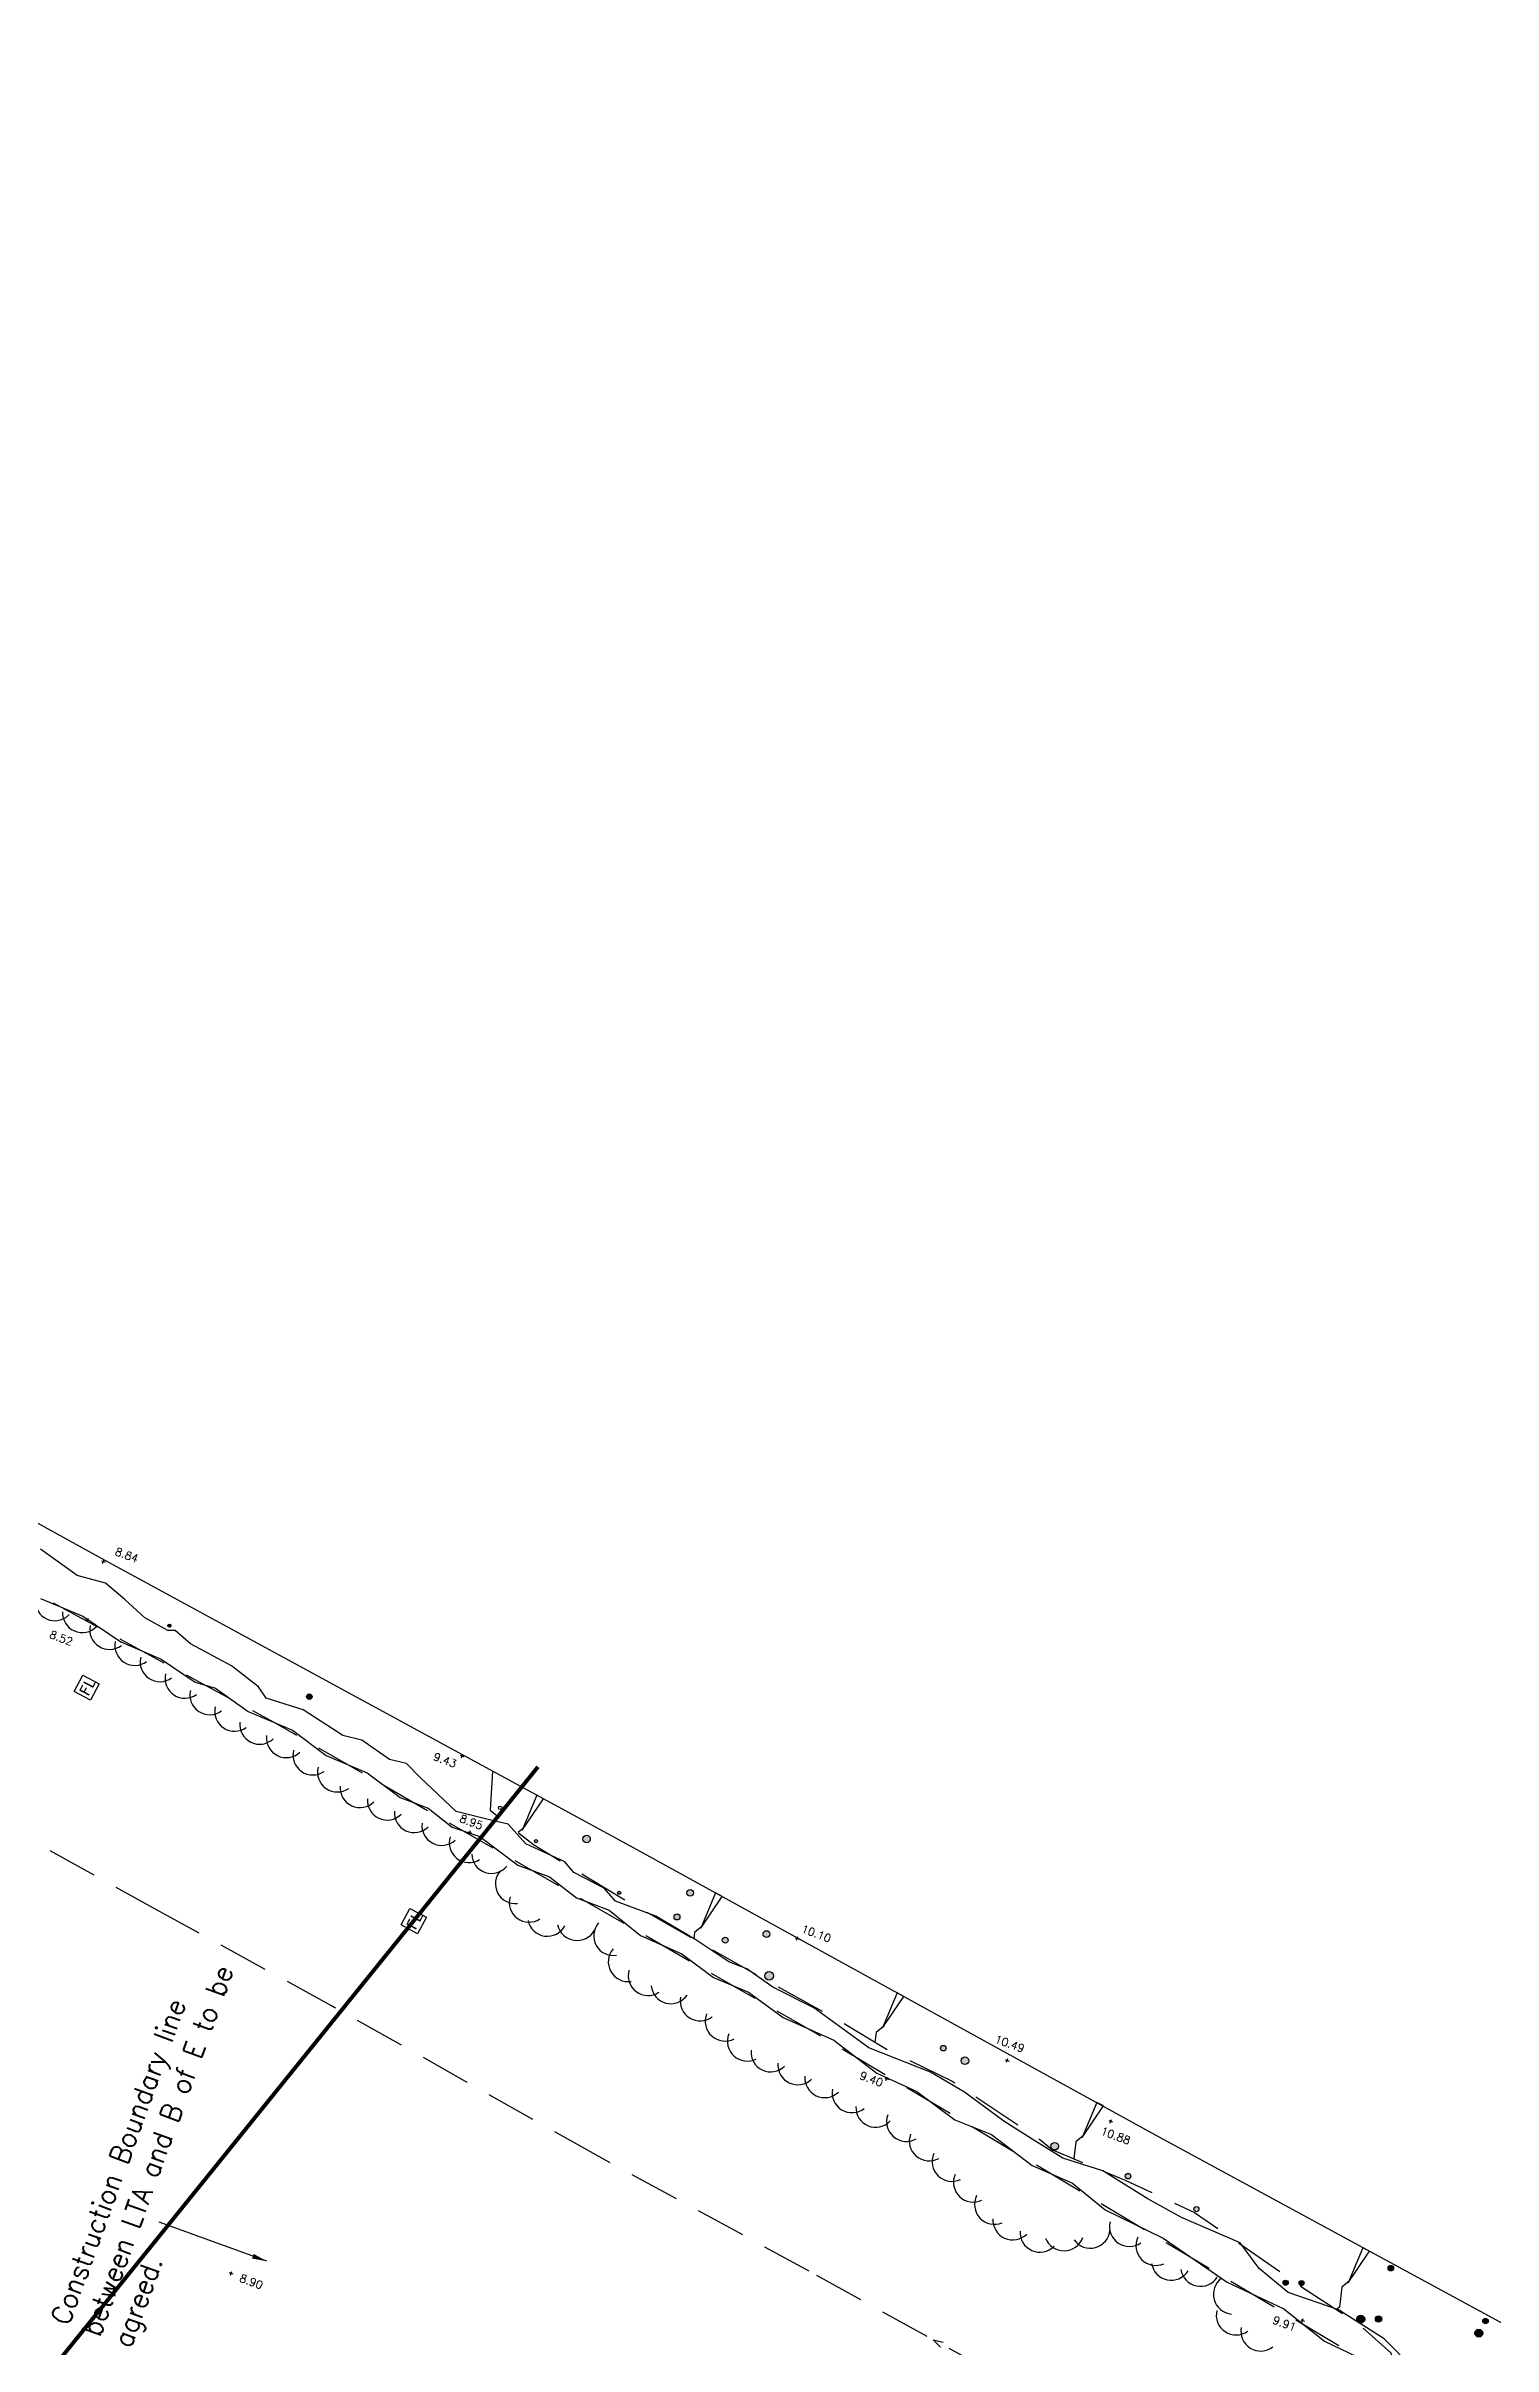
# Model space of a CAD drawing. Header units: millimetres. Extents: x 521005098 to 521837086, y 174609906 to 175681253.
# Drawn here: x 521384676 to 521457687, y 175073220 to 175189296 of the extents above; entities that cross this region are included whole.
import ezdxf

# ---------------------------------------------------------------- set-up
doc = ezdxf.new("R2010")
doc.units = ezdxf.units.MM
doc.header["$LTSCALE"] = 200
doc.linetypes.add('layout$0$DASHED', pattern=[19.05, 12.7, -6.35])
doc.linetypes.add('layout$0$survey$0$DASHED', pattern=[19.05, 12.7, -6.35])
for name, color, linetype in [('layout$0$ED-STORM', 3, 'Continuous'), ('layout$0$FL', 5, 'Continuous'), ('layout$0$GT0-35TXT', 3, 'Continuous'), ('layout$0$survey$0$BOUNDARY', 8, 'Continuous'), ('layout$0$survey$0$DETAIL', 8, 'Continuous'), ('layout$0$survey$0$LEVEL', 8, 'Continuous'), ('layout$0$survey$0$VEGETATION', 8, 'Continuous'), ('layout$0$survey$0$WATER', 8, 'Continuous')]:
    doc.layers.add(name, color=color, linetype=linetype)
doc.styles.add('layout$0$GT1to500', font='romans.shx', dxfattribs={"width": 0.95, "height": 1000})
doc.styles.add('layout$0$GTANYHEIGHT', font='romans.shx', dxfattribs={"width": 0.95})
doc.styles.add('layout$0$ROMAN', font='verdana.ttf')
doc.styles.add('layout$0$survey$0$ROMANS', font='Romans.shx')
doc.dimstyles.new('layout$0$NOTEARROW', dxfattribs={"dimscale": 250, "dimtxt": 2, "dimasz": 3, "dimexe": 1, "dimexo": 1, "dimgap": 1, "dimtad": 2, "dimtih": 1, "dimtoh": 1, "dimdec": 4, "dimzin": 0, "dimdsep": 46, "dimtxsty": 'layout$0$GTANYHEIGHT', "dimcen": 3.5, "dimclrd": 7, "dimclre": 7, "dimclrt": 3, "dimadec": 0, "dimazin": 0, "dimtfac": 1, "dimtdec": 4, "dimtofl": 0, "dimtmove": 0, "dimatfit": 3, "dimfxl": 1, "dimtolj": 1, "dimtzin": 0, "dimarcsym": 0})

# ---------------------------------------------------------------- blocks, each defined once
blk = doc.blocks.new('layout$0$S')
at = {"layer": 'layout$0$ED-STORM'}
blk.add_lwpolyline([(-0.5, 0.15), (0, 0), (-0.5, -0.15)], dxfattribs=at)
blk = doc.blocks.new('layout')
at = {"layer": 'layout$0$survey$0$VEGETATION', "linetype": 'Continuous'}
h = blk.add_hatch(color=256, dxfattribs=at)
edge = h.paths.add_edge_path()
edge.add_arc((521390900.3, 175109577.4), 79.6, 0, 360)
h = blk.add_hatch(color=256, dxfattribs=at)
edge = h.paths.add_edge_path()
edge.add_arc((521397961.9, 175105990.9), 140, 0, 360)
h = blk.add_hatch(color=256, dxfattribs=at)
edge = h.paths.add_edge_path()
edge.add_arc((521407595.4, 175100381), 90, 0, 360)
edge = h.paths.add_edge_path()
edge.add_arc((521411950, 175098807.2), 190, 0, 360)
edge = h.paths.add_edge_path()
edge.add_arc((521409401.3, 175098700), 79.6, 0, 360)
edge = h.paths.add_edge_path()
edge.add_arc((521413596.3, 175096089), 79.6, 0, 360)
edge = h.paths.add_edge_path()
edge.add_arc((521417177.5, 175096089.2), 170, 0, 360)
edge = h.paths.add_edge_path()
edge.add_arc((521416514.8, 175094874.3), 150, 0, 360)
edge = h.paths.add_edge_path()
edge.add_arc((521418945.9, 175093699.8), 150, 0, 360)
edge = h.paths.add_edge_path()
edge.add_arc((521421025.9, 175094007.7), 170, 0, 360)
edge = h.paths.add_edge_path()
edge.add_arc((521421161.8, 175091904.1), 220, 0, 360)
h = blk.add_hatch(color=256, dxfattribs=at)
edge = h.paths.add_edge_path()
edge.add_arc((521429954.3, 175088253.9), 140, 0, 360)
edge = h.paths.add_edge_path()
edge.add_arc((521431045.9, 175087617.9), 190, 0, 360)
edge = h.paths.add_edge_path()
edge.add_arc((521435573, 175083302.9), 190, 0, 360)
edge = h.paths.add_edge_path()
edge.add_arc((521439275.2, 175081793.1), 140, 0, 360)
edge = h.paths.add_edge_path()
edge.add_arc((521442721, 175080127), 130, 0, 360)
h = blk.add_hatch(color=256, dxfattribs=at)
edge = h.paths.add_edge_path()
edge.add_arc((521452534.7, 175077147.6), 140, 0, 360)
h = blk.add_hatch(color=256, dxfattribs=at)
edge = h.paths.add_edge_path()
edge.add_arc((521447226, 175076409.2), 130, 0, 360)
h = blk.add_hatch(color=256, dxfattribs=at)
edge = h.paths.add_edge_path()
edge.add_arc((521448025.8, 175076392.6), 130, 0, 360)
h = blk.add_hatch(color=256, dxfattribs=at)
edge = h.paths.add_edge_path()
edge.add_arc((521451015.8, 175074573.3), 200, 0, 360)
h = blk.add_hatch(color=256, dxfattribs=at)
edge = h.paths.add_edge_path()
edge.add_arc((521451911.9, 175074585.8), 160, 0, 360)
h = blk.add_hatch(color=256, dxfattribs=at)
edge = h.paths.add_edge_path()
edge.add_arc((521456974.4, 175073868), 200, 0, 360)
h = blk.add_hatch(color=256, dxfattribs=at)
edge = h.paths.add_edge_path()
edge.add_arc((521457308.2, 175074483.3), 140, 0, 360)
at = {"layer": 'layout$0$ED-STORM', "linetype": 'layout$0$DASHED'}
blk.add_lwpolyline([(521447926.2, 175063346.4), (521435794.7, 175070011), (521423178.1, 175077001.5), (521412563, 175082779.4), (521399082.3, 175090389), (521390440.5, 175095126.8), (521378571.7, 175101721.8), (521363695.9, 175109587.2), (521351276.7, 175116073.3), (521338089.4, 175122971.2), (521323274.4, 175130651.2), (521313569.8, 175135780.9), (521309163.5, 175137878), (521299410.1, 175142239.6), (521285809.7, 175148511.1), (521275130, 175153441.2), (521260818.6, 175160103.1), (521251886, 175164266.5), (521243802.9, 175168003.7), (521235004.4, 175171959.6), (521226301.8, 175175635.5)], dxfattribs=at)
at = {"layer": 'layout$0$FL', "color": 3}
for points in [[(521386532.7, 175107082.2), (521387361.2, 175106643.5), (521386922.5, 175105815), (521386094, 175106253.7)], [(521403039.4, 175095296.3), (521403867.9, 175094857.6), (521403429.2, 175094029), (521402600.6, 175094467.8)]]:
    blk.add_lwpolyline(points, close=True, dxfattribs=at)
at = {"layer": 'layout$0$survey$0$BOUNDARY', "linetype": 'Continuous', "flags": 128}
blk.add_lwpolyline([(521482566.3, 175061681.3), (521477298.6, 175064107.5), (521472432, 175066618.2), (521440684.4, 175083844.9), (521413977.6, 175098551.5), (521387482.3, 175112968), (521358676.4, 175128866.7), (521316719.8, 175151255.3)], dxfattribs=at)
at = {"layer": 'layout$0$survey$0$DETAIL', "linetype": 'layout$0$survey$0$DASHED', "flags": 128}
for points in [[(521232950.8, 175189295.9), (521235185, 175187595.7), (521248311.4, 175181261.1), (521259769.1, 175175326.8), (521285492.4, 175164142.8), (521314586.5, 175150866.4), (521327019, 175144152.4), (521345424.5, 175132393.5), (521369099.7, 175119149), (521375467.4, 175115899.3), (521396203.4, 175104686.9), (521423800.4, 175088843.4), (521456079.7, 175069552.6), (521466040.6, 175065559.2), (521481796.4, 175060226.3), (521483655, 175060312.5), (521487686.4, 175057605), (521495809.7, 175053712.7), (521515753.7, 175047237.8), (521516449.6, 175047215.8), (521525043.8, 175045326.5), (521527445.3, 175043657.1), (521543294.9, 175036981.1), (521548395, 175036151), (521560734.2, 175031080), (521590940.2, 175021376), (521591984.4, 175019827.7), (521591644.7, 175017012), (521590064.5, 175012914.8), (521584244.3, 174996698.8), (521576284.4, 174975976.2), (521575181.7, 174972455.5), (521575309.1, 174969599.3), (521577465.2, 174967594.1)], [(521407209.4, 175102234.2), (521407083.9, 175100267.4), (521409272.2, 175098526.4), (521413464.7, 175095982.9), (521421125, 175091610), (521424786.3, 175089601.2), (521427192.6, 175088143.8), (521430403.1, 175086583.5), (521434892.9, 175083599), (521435455.9, 175083118), (521435863.3, 175082945.7), (521439122.6, 175081591.8), (521442634.2, 175079954.3), (521447046, 175076897.6), (521447946.9, 175076252.3), (521450884.5, 175074352.2), (521452534.3, 175072872), (521452824.4, 175071694.3), (521452223.7, 175069273.2), (521449311.2, 175061236.3), (521441047.3, 175044675.9), (521432173.3, 175027388.6), (521424738.1, 175012669.5), (521424502.2, 175009970.5), (521425997.6, 175007539.9)]]:
    blk.add_lwpolyline(points, dxfattribs=at)
at = {"layer": 'layout$0$survey$0$DETAIL', "flags": 128}
for points in [[(521408697.5, 175099250.6), (521409776, 175100838.1), (521409440.3, 175101020.3)], [(521417716.3, 175094314), (521418794.8, 175095901.5), (521418459, 175096083.7)], [(521426877.4, 175089269.2), (521427955.9, 175090856.8), (521427620.2, 175091039)], [(521436958.9, 175083745.9), (521438037.4, 175085333.5), (521437701.7, 175085515.7)], [(521450381, 175076410.6), (521451459.5, 175077998.2), (521451123.8, 175078180.4)]]:
    blk.add_lwpolyline(points, close=True, dxfattribs=at)
for points in [[(521408784.1, 175099378), (521408769.3, 175099350.8), (521408506.9, 175099135.3)], [(521417802.8, 175094441.4), (521417788.1, 175094414.2), (521417396.2, 175094092.5), (521417359.2, 175093759.7)], [(521426964, 175089396.7), (521426949.2, 175089369.5), (521426557.4, 175089047.8), (521426503.3, 175088561.3)], [(521437045.5, 175083873.4), (521437030.7, 175083846.2), (521436638.9, 175083524.5), (521436543.1, 175082663.3)], [(521450467.6, 175076538.1), (521450452.8, 175076510.9), (521450061, 175076189.2), (521449948.9, 175075181.3), (521449796.4, 175075056)]]:
    blk.add_lwpolyline(points, dxfattribs=at)
at = {"layer": 'layout$0$survey$0$LEVEL', "flags": 128}
for points in [[(521387475.5, 175112847.3), (521387662.9, 175112777.5)], [(521387534.3, 175112718.7), (521387604.1, 175112906.1)], [(521386694, 175109890.2), (521386881.4, 175109820.4)], [(521386752.8, 175109761.6), (521386822.6, 175109949)], [(521405576.4, 175103036.5), (521405763.8, 175102966.7)], [(521405635.2, 175102907.9), (521405705, 175103095.3)], [(521405961.5, 175099173.8), (521406148.9, 175099104)], [(521406020.3, 175099045.2), (521406090.1, 175099232.7)], [(521422485.2, 175093826.1), (521422672.7, 175093756.3)], [(521422544, 175093697.5), (521422613.8, 175093884.9)], [(521433081.2, 175087668.9), (521433268.6, 175087599.1)], [(521433140, 175087540.3), (521433209.8, 175087727.7)], [(521426994.7, 175086746.6), (521427182.2, 175086676.8)], [(521427053.6, 175086618), (521427123.3, 175086805.4)], [(521438308.3, 175084599.2), (521438495.7, 175084529.4)], [(521438367.1, 175084470.6), (521438436.9, 175084658)], [(521393921.9, 175076928.4), (521394109.3, 175076858.6)], [(521393980.7, 175076799.8), (521394050.5, 175076987.2)], [(521447983.9, 175074545.6), (521448171.4, 175074475.8)], [(521448042.7, 175074417), (521448112.5, 175074604.4)]]:
    blk.add_lwpolyline(points, dxfattribs=at)
at = {"layer": 'layout$0$survey$0$VEGETATION', "linetype": 'Continuous', "flags": 128}
for points in [[(521453678, 175072091.3), (521452197.2, 175073576.6), (521449884.6, 175075042), (521447356.3, 175075928.4), (521445882.3, 175077136.5), (521444932.6, 175078424), (521441966.9, 175079699.1), (521440240.2, 175080671.6), (521438006.2, 175082052.8), (521435991, 175082693.3), (521434427.2, 175083660.1), (521433008.1, 175084573), (521431021.1, 175086027.1), (521429312.4, 175087047.8), (521426192.6, 175088264.4), (521423426.4, 175090283.3), (521421343.9, 175091333.4), (521420039.4, 175092258.6), (521419122.2, 175092600.1), (521417468.4, 175093717.8), (521415439.8, 175094912.6), (521413412.3, 175095667.6), (521412831.9, 175096323.2), (521411310.7, 175097109.3), (521410857.2, 175097662.8), (521408883.6, 175098562.4), (521407988.8, 175099554.8), (521407180.5, 175099745.9), (521405370.8, 175100200), (521403539.8, 175101925.6), (521402862.8, 175102617.1), (521402006.2, 175102826.2), (521400605.2, 175103787.3), (521399652.1, 175104032.4), (521397659.4, 175105323.7), (521395789, 175105910.3), (521395401.7, 175106494), (521394036.6, 175107551.6), (521391972, 175108649.9), (521391201.1, 175109333.2), (521390823.6, 175109321.8), (521389668.7, 175109973.2), (521388649.6, 175110897.7), (521387677.4, 175111719.6), (521386255.9, 175112112.6), (521384396.5, 175113435.2)], [(521384405.2, 175110943.4), (521386527, 175110051.1), (521388448, 175108756.7), (521390489.5, 175107877.4), (521392208.3, 175106726.4), (521393232, 175106411.3), (521394874.2, 175105237.7), (521397115.8, 175104300.9), (521398805, 175103024.7), (521400881.9, 175102149.1), (521402546.7, 175100899), (521403964.1, 175100368.2), (521405174, 175099406.8), (521406567.7, 175098938.9), (521408483.5, 175097493.2), (521410085, 175096896.9), (521411448.4, 175095844.2), (521413097.4, 175095209.9), (521414670.7, 175093942.8), (521416760.9, 175093011.2), (521418362, 175091818.9), (521420115.2, 175091080.9), (521421877.8, 175089790.5), (521424420.8, 175088656.3), (521426596.9, 175086994.4), (521428615.7, 175086069), (521430537.1, 175084638.2), (521432376.3, 175083902.3), (521434434.4, 175082335.4), (521436470.3, 175081441.1), (521438126.5, 175080088.9), (521441053.4, 175078658.4), (521444281.4, 175076434.5), (521447140.8, 175075097.3), (521449188.7, 175073462.1), (521451992, 175072111.6)]]:
    blk.add_lwpolyline(points, dxfattribs=at)
at = {"layer": 'layout$0$survey$0$VEGETATION', "linetype": 'Continuous'}
for centre, radius in [((521390900.3, 175109577.4), 79.6), ((521397961.9, 175105990.9), 140), ((521407595.4, 175100381), 90), ((521409401.3, 175098700), 79.6), ((521411950, 175098807.2), 190), ((521413596.3, 175096089), 79.6), ((521417177.5, 175096089.2), 170), ((521416514.8, 175094874.3), 150), ((521418945.9, 175093699.8), 150), ((521421025.9, 175094007.7), 170), ((521421161.8, 175091904.1), 220), ((521429954.3, 175088253.9), 140), ((521431045.9, 175087617.9), 190), ((521435573, 175083302.9), 190), ((521439275.2, 175081793.1), 140), ((521442721, 175080127), 130), ((521452534.7, 175077147.6), 140), ((521447226, 175076409.2), 130), ((521448025.8, 175076392.6), 130), ((521451015.8, 175074573.3), 200), ((521451911.9, 175074585.8), 160), ((521456974.4, 175073868), 200), ((521457308.2, 175074483.3), 140)]:
    blk.add_circle(centre, radius, dxfattribs=at)
for centre, start, end in [((521385126.9, 175110824.6), 176.782646, 316.054377), ((521386507.5, 175110222), 176.782646, 316.054377), ((521387878, 175109377.3), 167.853454, 307.125184), ((521389148.3, 175108567.7), 167.853454, 307.125184), ((521390427, 175107747.2), 166.742109, 306.01384), ((521391681.4, 175106913.1), 166.742109, 306.01384), ((521392935.7, 175106079), 166.742109, 306.01384), ((521394190.1, 175105244.9), 166.742109, 306.01384), ((521395453.1, 175104589.3), 173.725616, 312.997346), ((521396799.5, 175103913.9), 173.725616, 312.997346), ((521398137.2, 175103037.7), 165.654186, 304.925917), ((521399375.5, 175102180), 165.654186, 304.925917), ((521400520, 175101394), 175.613839, 314.88557), ((521401887.9, 175100763.3), 175.613839, 314.88557), ((521403255.9, 175100132.6), 175.613839, 314.88557), ((521404645.7, 175099482.9), 173.235266, 312.506996), ((521406023.5, 175098616.5), 162.338521, 301.610251), ((521407155, 175098068.3), 181.8491, 321.120831), ((521408355.6, 175096544.7), 137.511279, 276.783009), ((521409049.1, 175095612.3), 163.849027, 303.120757), ((521409979.9, 175094899.8), 192.08306, 331.354791), ((521411470.6, 175094682.9), 192.08306, 331.354791), ((521413315.3, 175093926.5), 139.431503, 278.703234), ((521414047.2, 175092609.9), 139.431503, 278.703234), ((521415051.9, 175091910.2), 163.761179, 303.03291), ((521416205.5, 175091493.8), 185.843712, 325.115442), ((521417678.1, 175090627.3), 168.179734, 307.451465), ((521418937.3, 175089610.8), 158.23198, 297.503711), ((521420054.4, 175088600.3), 158.23198, 297.503711), ((521421246.7, 175088052.1), 174.855219, 314.126949), ((521422606.2, 175087403.4), 174.855219, 314.126949), ((521423965.7, 175086754.7), 174.855219, 314.126949), ((521425343.1, 175085994.7), 169.008479, 308.28021), ((521426541.2, 175085259.6), 177.58924, 316.86097), ((521428089.4, 175084540.6), 159.930181, 299.201912), ((521429236, 175083563.6), 159.930181, 299.201912), ((521430385.5, 175082526.9), 156.32445, 295.596181), ((521431468.4, 175081479.7), 156.32445, 295.596181), ((521432528.3, 175080362.6), 153.450508, 292.722239), ((521433453.8, 175079572.6), 176.092761, 315.364491), ((521434827, 175078953.4), 176.092761, 315.364491), ((521436040.9, 175079024.9), 201.392183, 340.663913), ((521437364.4, 175079157.7), 215.53551, 354.80724), ((521439336.5, 175079242.6), 166.242117, 305.513848), ((521440672.6, 175078289.1), 154.491234, 293.762965), ((521441452.9, 175077538.7), 188.551616, 327.823347), ((521442927.4, 175077230.3), 188.551616, 327.823347), ((521444579.5, 175075830.4), 125.757355, 265.029085), ((521444725, 175074775.3), 166.650341, 305.922072), ((521445966.7, 175073964.8), 168.637799, 307.90953)]:
    blk.add_arc(centre, 1000, start, end, dxfattribs=at)
at = {"layer": 'layout$0$survey$0$WATER', "linetype": 'Continuous', "const_width": 200, "flags": 128}
blk.add_lwpolyline([(521118022.6, 174741144.2), (521409500.2, 175102449.9)], dxfattribs=at)
at = {"layer": 'layout$0$ED-STORM', "linetype": 'Continuous', "xscale": 1000.000000010937, "yscale": 1000, "zscale": 1000, "rotation": 150.978558074758}
blk.add_blockref('layout$0$S', (521429439.1, 175073532.4), dxfattribs=at)
at = {"layer": 'layout$0$FL', "color": 3, "char_height": 562.5, "width": 937.5, "attachment_point": 7, "rotation": 62.097971, "style": 'layout$0$ROMAN'}
for insert in [(521386809.5, 175105974.3), (521403314.3, 175094170.4)]:
    blk.add_mtext('FL', dxfattribs=dict(at, insert=insert))
at = {"layer": 'layout$0$GT0-35TXT', "insert": (521384886.9, 175074545.3), "char_height": 1000, "width": 23991.839, "attachment_point": 1, "rotation": 69.999999, "style": 'layout$0$GT1to500'}
blk.add_mtext('Construction Boundary line between LTA and B of E to be agreed. ', dxfattribs=at)
at = {"layer": 'layout$0$survey$0$LEVEL', "style": 'layout$0$survey$0$ROMANS'}
for s, p in [('8.84', (521388119.2, 175113159.3)), ('8.52', (521384811.7, 175108973.3)), ('9.43', (521404178.8, 175102808.9)), ('8.95', (521405506.1, 175099689.5)), ('10.10', (521422747.8, 175094117.4)), ('10.49', (521432512.4, 175088554.5)), ('9.40', (521425692.8, 175086711.7)), ('10.88', (521437851.1, 175083915.7)), ('8.90', (521394402, 175076489.6)), ('9.91', (521446532.9, 175074375.3))]:
    blk.add_text(s, height=400, rotation=339.576964, dxfattribs=at).set_placement(p)
at = {"layer": 'layout$0$GT0-35TXT'}
blk.add_leader([(521395816.2, 175077497.3), (521390386.6, 175079477.5)], dimstyle='layout$0$NOTEARROW', dxfattribs=at)

msp = doc.modelspace()

# ---------------------------------------------------------------- block references
msp.add_blockref('layout', (0, 0))

doc.saveas('drawing.dxf')
